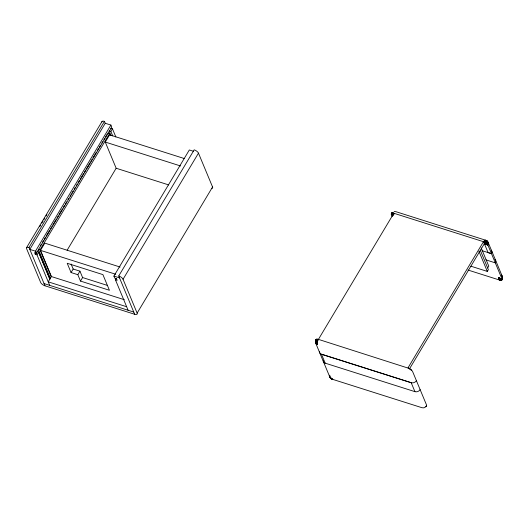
<?xml version="1.0" encoding="UTF-8"?>
<svg xmlns="http://www.w3.org/2000/svg" width="529" height="529" viewBox="0 0 529 529"><rect width="100%" height="100%" fill="white"/><g stroke="black" fill="none" stroke-linecap="round" stroke-linejoin="round"><path stroke-width="0.79" d="M392.313 216.566C390.157 214.86 391.572 211.521 393.966 213.28M315.767 340.941A3.961 3.134 -22.6 0 1 315.978 340.531L316.322 339.261L318.537 339.406M499.548 280.039L498.483 277.785L499.806 280.139L501.637 280.158L501.968 278.882L487.883 245.039L484.491 243.968L485.014 242.156A1.508 1.197 -22.6 0 0 484.511 240.788L484.286 240.702M426.553 405.981L426.189 406.457L426.539 405.009L412.448 371.16L409.949 368.687L318.425 339.367L393.86 213.247L483.572 241.733L486.224 243.148L487.883 245.039A3.961 3.134 -22.6 0 0 486.773 241.045M500.414 280.145L498.582 277.818L501.968 278.882A3.961 3.134 -22.6 0 0 501.882 275.675M500.824 280.132L498.582 277.818L501.988 278.962A2.797 2.215 -22.6 0 1 501.79 279.861L498.582 277.818L499.515 280.053M501.188 280.079L498.582 277.818L502.014 279.028M315.985 339.532L315.687 340.14A3.657 2.896 -22.6 0 0 316.904 343.447L317.301 343.605M318.002 339.241L318.286 339.823M317.592 339.162L317.532 339.274A1.018 0.807 -22.6 0 0 317.876 340.193L318.061 340.273M316.124 339.387L315.945 339.717A3.141 2.486 -22.6 0 0 316.99 342.561L317.347 342.699M316.322 339.261L316.163 339.558A2.797 2.215 -22.6 0 0 317.096 342.084L317.426 342.217M316.573 339.175L316.435 339.426A2.407 1.904 -22.6 0 0 317.235 341.608L317.539 341.721M316.871 339.129L316.759 339.34A1.977 1.561 -22.6 0 0 317.42 341.126L317.684 341.231M317.215 339.122L317.129 339.287A1.508 1.197 -22.6 0 0 317.631 340.65L317.856 340.742M120.103 267.039L44.813 243.135L40.488 250.362L51.399 276.555L48.232 281.845L49.686 285.356M26.562 247.671L101.998 121.544M39.715 226.677L40.561 225.261M41.831 223.132L43.1 221.01M43.953 219.595L44.8 218.173M46.069 216.05L46.916 214.635M134.69 314.279L118.734 275.966L194.169 149.839A3.961 1.653 30.9 0 1 198.474 153.152L212.565 186.995L137.13 313.122A3.961 1.653 30.9 0 1 134.69 314.279L44.972 285.799A3.961 1.653 30.9 0 1 40.667 282.493L26.576 248.643A3.961 1.653 30.9 0 1 29.022 247.479L104.458 121.359L105.251 123.27L110.898 125.062L111.745 127.105L36.316 253.232L34.577 252.677L35.271 254.337L37.004 254.892L48.232 281.845L126.649 306.741M105.251 123.27L29.822 249.397L35.463 251.189L36.316 253.232M35.463 251.189L110.898 125.062M35.271 254.337L36.534 252.221M40.442 245.687L41.288 244.272M42.558 242.15L43.404 240.735M44.251 239.313L45.52 237.19M46.367 235.775L49.759 230.115M50.605 228.7L51.875 226.577M52.721 225.162L56.107 219.502M56.953 218.087L58.223 215.964M59.069 214.543L62.455 208.882M63.301 207.467L64.571 205.345M65.417 203.929L66.687 201.807M67.957 199.684L68.803 198.269M70.073 196.147L70.919 194.732M71.765 193.316L73.035 191.187M74.305 189.065L75.151 187.65M76.421 185.527L77.267 184.112M78.113 182.697L79.39 180.574M80.236 179.159L83.622 173.499M84.468 172.084L85.738 169.961M86.584 168.546L89.97 162.879M90.816 161.464L92.086 159.341M92.932 157.926L96.318 152.266M97.587 150.143L98.434 148.728M99.28 147.313L100.55 145.191M101.819 143.061L102.666 141.646M103.935 139.524L104.782 138.109M105.628 136.694L106.898 134.571M37.004 254.892L38.69 252.069L36.957 251.52M51.28 276.72L40.065 249.774L109.483 133.705L107.744 133.156M112.723 135.907L110.852 131.417L112.439 128.772L110.7 128.216M168.711 184.925L116.162 168.242L105.264 142.056L109.589 134.829L184.099 158.482M67.13 250.23L116.162 168.242M71.071 272.547L67.216 263.283L102.91 274.617L109.424 290.269L80.487 281.078L77.829 274.69L71.071 272.547L73.181 269.016L71.104 264.031M77.829 274.69L79.939 271.165L73.181 269.016M80.487 281.078L82.597 277.546L79.939 271.165M116.274 278.38L115.434 279.795L117.167 280.344L116.479 278.684L114.74 278.135L113.894 276.092L189.322 149.965L193.554 151.307M137.13 313.122L123.045 279.272L198.474 153.152M483.466 241.693L408.031 367.82M409.36 369.063L484.372 243.644M487.652 267.952L488.756 266.1L481.178 247.896M470.909 266.206L487.302 271.41L488.36 269.645L480.246 250.151M408.586 368.005L411.298 370.24L411.529 369.897M484.392 243.929L485.49 242.361A1.977 1.561 -22.6 0 0 484.829 240.576L484.564 240.47M391.758 212.956L391.4 213.432L393.437 214.662M391.936 212.863L391.546 213.266L393.49 214.595M392.161 212.817L391.744 213.141L393.576 214.549M392.432 212.817L391.996 213.055L393.675 214.509M392.743 212.856L392.293 213.008L393.794 214.496M393.093 212.942L392.637 213.008L393.715 214.245M393.431 213.127L393.021 213.042L393.907 214.265M483.724 241.317L484.491 243.968L485.946 242.593A2.407 1.904 -22.6 0 0 485.146 240.417L484.848 240.298M426.407 406.146L425.204 406.563M425.316 407.257L423.795 407.839L422.01 407.72L332.324 379.247M484.002 240.979L484.187 241.059A1.018 0.807 -22.6 0 1 484.531 241.978L484.491 243.968L486.382 242.851A2.797 2.215 -22.6 0 0 485.45 240.325L485.119 240.192M487.844 244.967L484.491 243.968L486.786 243.128A3.141 2.486 -22.6 0 0 485.741 240.292L485.377 240.153M394.151 211.574L395.937 211.693L486.244 240.411A3.657 2.896 -22.6 0 1 487.46 243.724L487.262 244.12L484.491 243.968L487.811 244.901M486.211 240.616A3.928 3.108 -22.6 0 1 487.731 244.742L484.491 243.968L486.951 243.803L487.143 243.419A3.425 2.711 -22.6 0 0 486.006 240.318M484.491 243.968L487.553 244.484M487.983 252.551L491.467 253.662A3.961 3.134 -22.6 0 0 491.091 250.144M391.414 214.41L393.444 215.052M110.852 131.417L109.119 130.861L111.017 135.431M482.045 250.667L491.467 253.662M485.873 259.865L495.296 262.853A3.961 3.134 -22.6 0 0 494.919 259.342M105.264 142.056L180.554 165.967M468.013 270.041L499.416 280.013M40.065 249.774L38.326 249.225L50.374 278.161M40.488 250.362L115.778 274.273M113.894 276.092L119.534 277.884M82.597 277.546L107.625 285.495M323.199 360.685A3.961 3.134 -22.6 0 0 325.196 363.159L414.915 391.645A3.961 3.134 -22.6 0 0 420.138 389.628M51.399 276.555L124.328 299.705M44.039 283.564L133.758 312.044M499.667 280.086L498.582 277.818L502.061 279.167A3.928 3.108 -22.6 0 0 501.69 275.682M391.321 214.126L393.404 214.939M499.66 279.596L499.951 280.178L498.582 277.818L502.094 279.431A3.829 3.029 -22.6 0 0 502.233 276.654M317.307 343.162L316.924 343.017A3.425 2.711 -22.6 0 1 315.787 339.916M332.496 379.095L332.827 379.227M332.569 379.267L331.703 379.002A3.657 2.896 -22.6 0 1 330.248 376.873M391.281 213.875L393.391 214.84M391.301 213.65L393.397 214.754M499.806 280.139L498.582 277.818L502.061 279.676L502.266 279.279A3.657 2.896 -22.6 0 0 502.358 277.355M501.657 279.471A2.407 1.904 -22.6 0 1 501.512 279.986L498.582 277.818L501.981 279.861L502.166 279.504A3.425 2.711 -22.6 0 0 502.259 277.699M498.582 277.818L501.836 280.026L502.008 279.696A3.141 2.486 -22.6 0 0 502.193 279.021M488.194 242.54L502.286 276.389M483.566 241.733L488.082 252.591M478.877 251.169L487.302 271.41M414.915 391.645L411.192 382.705L321.473 354.205A3.961 3.134 -22.6 0 1 319.496 351.322M325.196 363.159L321.473 354.218L411.192 382.705A3.961 3.134 -22.6 0 0 416.409 380.675M315.661 343.03L329.752 376.873M112.439 128.772L115.864 137.004M109.483 133.705L110.105 135.206M115.434 279.795L128.111 310.252M38.69 252.069L49.911 279.014M38.584 252.247L49.805 279.193M29.022 247.479L44.972 285.799M101.885 121.981A3.961 1.653 30.9 0 1 104.458 121.359M212.565 186.995A3.961 1.653 30.9 0 1 211.984 188.35M118.734 275.966A3.961 1.653 30.9 0 1 123.045 279.272M486.045 240.404A3.829 3.029 -22.6 0 1 487.52 244.431M501.73 276.032A3.829 3.029 -22.6 0 1 502.008 276.33M501.307 279.656A1.977 1.561 -22.6 0 1 501.267 279.867M501.247 275.106A3.961 3.134 -22.6 0 1 501.591 275.371M331.908 379.015A3.829 3.029 -22.6 0 1 330.01 377.025M331.736 378.804A3.928 3.108 -22.6 0 1 329.858 375.511M331.947 379.095A3.425 2.711 -22.6 0 1 330.618 377.461M332.212 379.128A3.141 2.486 -22.6 0 1 331.081 377.937M317.512 344.69A3.961 3.134 -22.6 0 1 315.529 341.794M331.597 378.539A3.961 3.134 -22.6 0 1 329.706 375.213M317.334 344.009A3.829 3.029 -22.6 0 1 315.859 339.982M317.407 344.372A3.928 3.108 -22.6 0 1 315.886 340.246M331.987 378.757A2.797 2.215 -22.6 0 1 331.782 378.539"/></g></svg>
